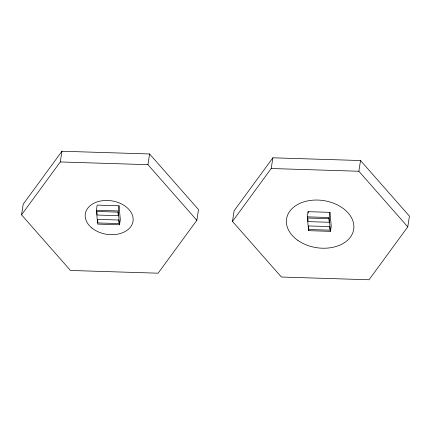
<?xml version="1.0" encoding="UTF-8"?>
<svg xmlns="http://www.w3.org/2000/svg" width="431" height="431" viewBox="0 0 431 431"><rect width="100%" height="100%" fill="white"/><g stroke="black" fill="none" stroke-linecap="round" stroke-linejoin="round"><path stroke-width="0.65" d="M21.55 214.843L23.226 204.132L61.962 151.238L149.611 153.969L198.524 209.59L196.848 220.3L158.112 273.195L70.469 270.463L21.55 214.843L60.286 161.948L61.962 151.238M96.372 210.28L97.18 205.102L119.031 205.786L120.33 219.611L119.516 224.783L97.665 224.104L96.372 210.28L118.218 210.958L119.516 224.783M118.218 210.958L119.031 205.786M196.848 220.3L147.93 164.674L149.611 153.969M232.476 221.41L234.152 210.7L272.888 157.805L360.531 160.537L409.45 216.157L407.774 226.868L369.038 279.762L281.389 277.031L232.476 221.41L271.212 168.516L272.888 157.805M307.292 216.847L308.106 211.669L329.957 212.354L331.25 226.178L330.442 231.35L308.591 230.671L307.292 216.847L329.144 217.526L330.442 231.35M308.591 230.671L308.795 229.378M329.144 217.526L329.957 212.354M407.774 226.868L358.856 171.242L360.531 160.537M60.286 161.948L147.93 164.674M271.212 168.516L358.856 171.242M308.106 211.669L308.23 212.989M117.954 212.117L96.856 211.459L97.191 215.047L118.288 215.705L117.954 212.117M328.88 218.684L307.782 218.027L308.117 221.615L329.214 222.272L328.88 218.684M118.692 220.015L97.595 219.357L97.934 222.946L119.031 223.603L118.692 220.015M329.618 226.582L308.521 225.925L308.86 229.513L329.957 230.17L329.618 226.582M297.902 240.423A33.974 23.813 8.9 0 0 353.248 231.382A33.974 23.813 8.9 0 0 309.221 200.604A33.974 23.813 8.9 0 0 297.902 240.423M91.873 228.004A24.136 16.917 8.9 0 0 132.215 224.115A24.136 16.917 8.9 0 0 103.424 200.593A24.136 16.917 8.9 0 0 91.873 228.004"/></g></svg>
